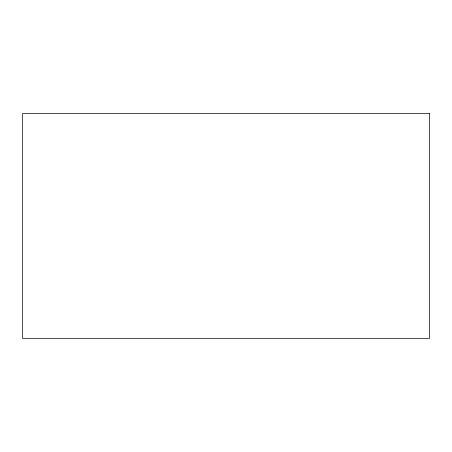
<?xml version="1.0" encoding="UTF-8"?>
<svg xmlns="http://www.w3.org/2000/svg" width="452" height="452" viewBox="0 0 452 452"><rect width="100%" height="100%" fill="white"/><g stroke="black" fill="none" stroke-linecap="round" stroke-linejoin="round"><path stroke-width="0.68" d="M429.4 113.508L22.6 113.508L22.6 338.491L429.4 338.491L429.4 113.508"/></g></svg>
